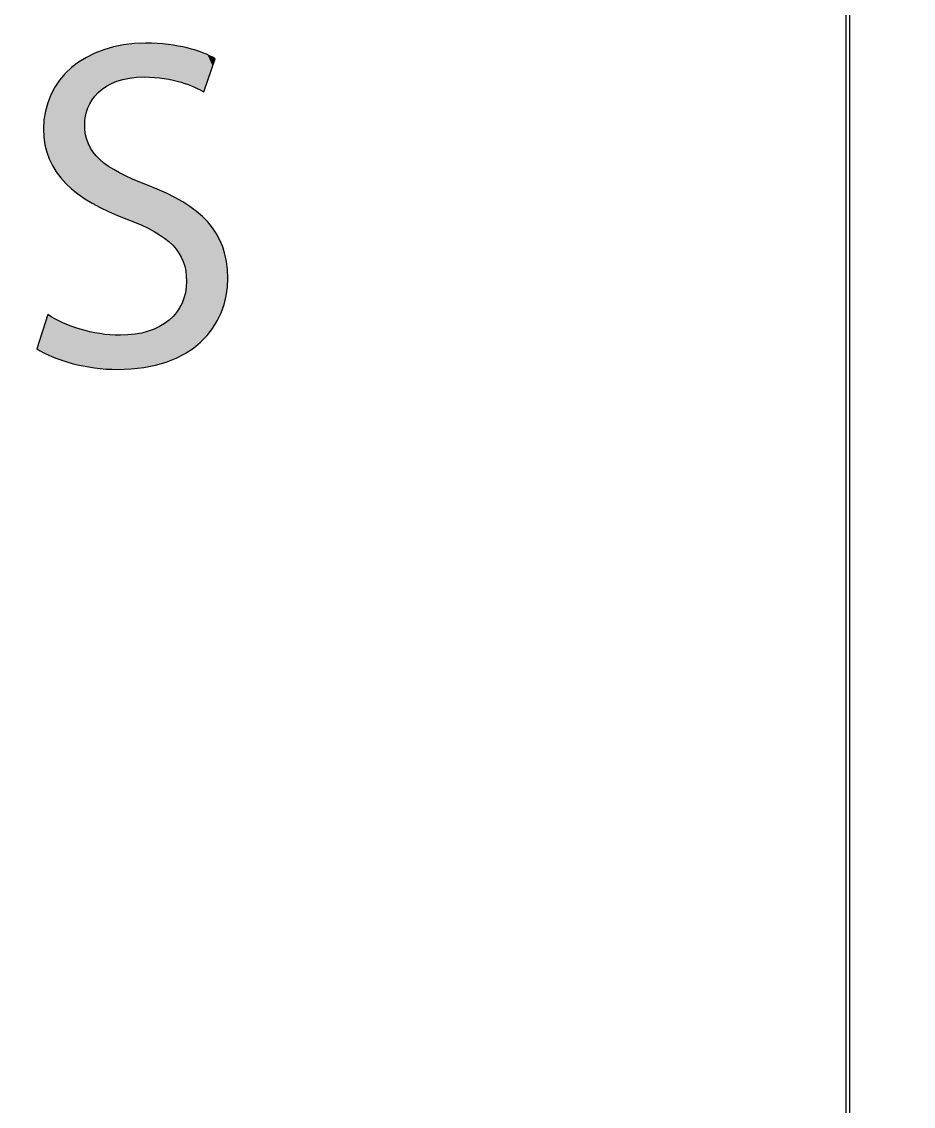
# Model space of a CAD drawing. Extents: x 0 to 360, y -268 to 0.
# Drawn here: x 285.71 to 291.41, y -195.15 to -188.21 of the extents above; entities that cross this region are included whole.
import ezdxf

# ---------------------------------------------------------------- set-up
doc = ezdxf.new("R2010")
doc.units = 0
doc.layers.add('LAYER_1', color=7, linetype='CONTINUOUS')

# ---------------------------------------------------------------- blocks, each defined once
blk = doc.blocks.new('*U369')
at = {"layer": 'LAYER_1', "color": 250}
for points in [[(286.3139, -188.5916), (286.2611, -188.3821), (286.3139, -188.3693)], [(286.3188, -188.5904), (286.3139, -188.3693), (286.3188, -188.3681)], [(286.3304, -188.5874), (286.3188, -188.3681), (286.3304, -188.3653)], [(286.3367, -188.5858), (286.3304, -188.3653), (286.3367, -188.3638)], [(286.3578, -188.5804), (286.3367, -188.3638), (286.3578, -188.3587)], [(286.3787, -188.575), (286.3578, -188.3587), (286.3787, -188.3571)], [(286.3942, -188.571), (286.3787, -188.3571), (286.3942, -188.3559)], [(286.4316, -188.5682), (286.3942, -188.3559), (286.4316, -188.3531)], [(286.486, -188.564), (286.4316, -188.3531), (286.486, -188.349)], [(286.4897, -188.5637), (286.486, -188.349), (286.4897, -188.3487)], [(286.4986, -188.5644), (286.4897, -188.3487), (286.4986, -188.348)], [(286.4897, -188.5637), (286.4897, -188.3487), (286.4986, -188.5644)], [(286.4986, -188.5644), (286.4986, -188.348), (286.511, -188.5653)], [(286.511, -188.5653), (286.511, -188.3487), (286.5156, -188.5656)], [(286.5156, -188.5656), (286.5156, -188.349), (286.5534, -188.5684)], [(286.5534, -188.5684), (286.5534, -188.3512), (286.588, -188.571)], [(286.588, -188.571), (286.588, -188.3532), (286.6176, -188.5732)], [(286.6176, -188.5732), (286.6176, -188.3549), (286.6192, -188.5736)], [(286.6192, -188.5736), (286.6192, -188.355), (286.6301, -188.576)], [(286.6301, -188.576), (286.6301, -188.3556), (286.6312, -188.5762)], [(286.6312, -188.5762), (286.6312, -188.3557), (286.6418, -188.5786)], [(286.6418, -188.5786), (286.6418, -188.3563), (286.6485, -188.5801)], [(286.6485, -188.5801), (286.6485, -188.3575), (286.6716, -188.5852)], [(286.6716, -188.5852), (286.6716, -188.3617), (286.6964, -188.5908)], [(286.6964, -188.5908), (286.6964, -188.3661), (286.7111, -188.594)], [(286.7111, -188.594), (286.7111, -188.3688), (286.7251, -188.5971)], [(286.7251, -188.5971), (286.7251, -188.3713), (286.7312, -188.5994)], [(286.7312, -188.5994), (286.7312, -188.3724), (286.7353, -188.6009)], [(286.7353, -188.6009), (286.7353, -188.3731), (286.7386, -188.6021)], [(286.7386, -188.6021), (286.7386, -188.3737), (286.7513, -188.6068)], [(286.7513, -188.6068), (286.7513, -188.376), (286.7525, -188.6072)], [(286.7525, -188.6072), (286.7525, -188.3762), (286.7546, -188.608)], [(286.7546, -188.608), (286.7546, -188.3766), (286.7598, -188.6099)], [(286.7598, -188.6099), (286.7598, -188.3775), (286.7644, -188.6116)], [(286.7644, -188.6116), (286.7644, -188.3783), (286.8102, -188.6284)], [(286.1086, -189.3404), (286.0807, -188.4653), (286.1086, -188.446)], [(286.1137, -188.8142), (286.1086, -188.446), (286.1137, -188.4425)], [(286.1145, -188.8115), (286.1137, -188.4425), (286.1145, -188.4419)], [(286.1194, -188.7951), (286.1145, -188.4419), (286.1194, -188.4385)], [(286.1294, -188.7612), (286.1194, -188.4385), (286.1294, -188.4341)], [(286.1323, -188.7558), (286.1294, -188.4341), (286.1323, -188.4328)], [(286.1562, -188.7109), (286.1323, -188.4328), (286.1562, -188.4223)], [(286.1565, -188.7102), (286.1562, -188.4223), (286.1565, -188.4222)], [(286.1624, -188.7033), (286.1565, -188.4222), (286.1624, -188.4196)], [(286.1711, -188.6929), (286.1624, -188.4196), (286.1711, -188.4157)], [(286.1958, -188.6635), (286.1711, -188.4157), (286.1958, -188.4049)], [(286.2046, -188.6566), (286.1958, -188.4049), (286.2046, -188.401)], [(286.2052, -188.6562), (286.2046, -188.401), (286.2052, -188.4007)], [(286.2309, -188.6364), (286.2052, -188.4007), (286.2309, -188.3894)], [(286.248, -188.6232), (286.2309, -188.3894), (286.248, -188.3853)], [(286.2611, -188.6169), (286.248, -188.3853), (286.2611, -188.3821)], [(286.2611, -188.6169), (286.2611, -188.3821), (286.2611, -188.3821)], [(286.8102, -188.6284), (286.8102, -188.3927), (286.8234, -188.6352)], [(286.8234, -188.6352), (286.8234, -188.3969), (286.85, -188.6491)], [(286.85, -188.6491), (286.85, -188.4052), (286.8651, -188.6569)], [(286.8651, -188.6569), (286.8651, -188.4099), (286.8707, -188.6598)], [(286.0247, -189.2769), (285.9883, -188.5426), (286.0247, -188.5042)], [(286.0283, -189.28), (286.0247, -188.5042), (286.0283, -188.5017)], [(286.0247, -189.2769), (286.0247, -188.5042), (286.0283, -189.28)], [(286.065, -189.3119), (286.0283, -188.5017), (286.065, -188.4763)], [(286.0283, -189.28), (286.0283, -188.5017), (286.065, -189.3119)], [(286.0807, -189.3222), (286.065, -188.4763), (286.0807, -188.4653)], [(286.065, -189.3119), (286.065, -188.4763), (286.0807, -189.3222)], [(286.0807, -189.3222), (286.0807, -188.4653), (286.1086, -189.3404)], [(285.9485, -189.1969), (285.9271, -188.6201), (285.9485, -188.5846)], [(285.9687, -189.2214), (285.9485, -188.5846), (285.9687, -188.5633)], [(285.9485, -189.1969), (285.9485, -188.5846), (285.9687, -189.2214)], [(285.9883, -189.2452), (285.9687, -188.5633), (285.9883, -188.5426)], [(285.9687, -189.2214), (285.9687, -188.5633), (285.9883, -189.2452)], [(285.9883, -189.2452), (285.9883, -188.5426), (286.0247, -189.2769)], [(285.9271, -189.171), (285.9019, -188.662), (285.9271, -188.6201)], [(285.9271, -189.171), (285.9271, -188.6201), (285.9485, -189.1969)], [(285.8823, -189.0885), (285.8723, -188.7378), (285.8823, -188.7077)], [(285.8923, -189.1068), (285.8823, -188.7077), (285.8923, -188.6779)], [(285.8823, -189.0885), (285.8823, -188.7077), (285.8923, -189.1068)], [(285.9019, -189.1244), (285.8923, -188.6779), (285.9019, -188.662)], [(285.8923, -189.1068), (285.8923, -188.6779), (285.9019, -189.1244)], [(285.9019, -189.1244), (285.9019, -188.662), (285.9271, -189.171)], [(285.8574, -189.0058), (285.8548, -188.8071), (285.8574, -188.7825)], [(285.8723, -189.0552), (285.8574, -188.7825), (285.8723, -188.7378)], [(285.8574, -189.0058), (285.8574, -188.7825), (285.8723, -189.0552)], [(285.8723, -189.0552), (285.8723, -188.7378), (285.8823, -189.0885)], [(285.8548, -188.9972), (285.8454, -188.8965), (285.8548, -188.8071)], [(285.8548, -188.9972), (285.8548, -188.8071), (285.8574, -189.0058)], [(286.1086, -189.3404), (286.1086, -188.8669), (286.1137, -189.3438)], [(286.1137, -189.3438), (286.1137, -188.9245), (286.1145, -189.3443)], [(286.1145, -189.3443), (286.1145, -188.9334), (286.1194, -189.3475)], [(286.1194, -189.3475), (286.1194, -188.9495), (286.1294, -189.354)], [(286.1294, -189.354), (286.1294, -188.9828), (286.1323, -189.3559)], [(286.1323, -189.3559), (286.1323, -188.9922), (286.1562, -189.3715)], [(286.1562, -189.3715), (286.1562, -189.0339), (286.1565, -189.3717)], [(286.1565, -189.3717), (286.1565, -189.0345), (286.1624, -189.3747)], [(286.1624, -189.3747), (286.1624, -189.0447), (286.1711, -189.3791)], [(286.1711, -189.3791), (286.1711, -189.0543), (286.1958, -189.3917)], [(286.1958, -189.3917), (286.1958, -189.0816), (286.2046, -189.3962)], [(286.2046, -189.3962), (286.2046, -189.0914), (286.2052, -189.3965)], [(286.2052, -189.3965), (286.2052, -189.092), (286.2309, -189.4095)], [(286.2309, -189.4095), (286.2309, -189.1121), (286.248, -189.4182)], [(286.248, -189.4182), (286.248, -189.1254), (286.2611, -189.4249)], [(286.2611, -189.4249), (286.2611, -189.1356), (286.2611, -189.4249)], [(286.2611, -189.4249), (286.2611, -189.1356), (286.3139, -189.4462)], [(286.3139, -189.4462), (286.3139, -189.1669), (286.3188, -189.4482)], [(286.3188, -189.4482), (286.3188, -189.1698), (286.3304, -189.453)], [(286.3304, -189.453), (286.3304, -189.1767), (286.3367, -189.4555)], [(286.3367, -189.4555), (286.3367, -189.1794), (286.3578, -189.464)], [(286.3578, -189.464), (286.3578, -189.1888), (286.3787, -189.4725)], [(286.3787, -189.4725), (286.3787, -189.198), (286.3942, -189.4795)], [(286.3942, -189.4795), (286.3942, -189.2048), (286.4316, -189.4965)], [(286.4316, -189.4965), (286.4316, -189.2214), (286.486, -189.5211)], [(286.486, -189.5211), (286.486, -189.2454), (286.4897, -189.5228)], [(286.4897, -189.5228), (286.4897, -189.2471), (286.4986, -189.5269)], [(286.4986, -189.5269), (286.4986, -189.251), (286.511, -189.5325)], [(286.511, -189.5325), (286.511, -189.2565), (286.5156, -189.5346)], [(286.5156, -189.5346), (286.5156, -189.2584), (286.5534, -189.5517)], [(286.5534, -189.5517), (286.5534, -189.2745), (286.588, -189.5742)], [(286.588, -189.5742), (286.588, -189.2893), (286.6176, -189.5934)], [(286.6176, -189.5934), (286.6176, -189.3019), (286.6192, -189.5945)], [(286.6192, -189.5945), (286.6192, -189.3026), (286.6301, -189.604)], [(286.6301, -189.604), (286.6301, -189.3072), (286.6312, -189.605)], [(286.6312, -189.605), (286.6312, -189.3077), (286.6418, -189.6143)], [(286.6418, -189.6143), (286.6418, -189.3134), (286.6485, -189.6202)], [(286.6485, -189.6202), (286.6485, -189.3169), (286.6716, -189.6404)], [(286.6716, -189.6404), (286.6716, -189.3292), (286.6964, -189.6717)], [(286.6964, -189.6717), (286.6964, -189.3424), (286.7111, -189.6903)], [(286.7111, -189.6903), (286.7111, -189.3503), (286.7251, -189.7181)], [(286.7251, -189.7181), (286.7251, -189.3577), (286.7312, -189.7302)], [(286.7312, -189.7302), (286.7312, -189.361), (286.7353, -189.7383)], [(286.7353, -189.7383), (286.7353, -189.3631), (286.7386, -189.7448)], [(286.7386, -189.7448), (286.7386, -189.3654), (286.7513, -189.7927)], [(286.7513, -189.7927), (286.7513, -189.3742), (286.7525, -189.7972)], [(286.7525, -189.7972), (286.7525, -189.3751), (286.7546, -189.8048)], [(286.7546, -189.8048), (286.7546, -189.3765), (286.7598, -189.8711)], [(286.7598, -190.3258), (286.7546, -189.9238), (286.7598, -189.8711)], [(286.7513, -190.332), (286.7386, -189.9881), (286.7513, -189.9482)], [(286.7525, -190.3311), (286.7513, -189.9482), (286.7525, -189.9445)], [(286.7546, -190.3297), (286.7525, -189.9445), (286.7546, -189.9238)], [(286.7111, -190.3503), (286.6964, -190.0698), (286.7111, -190.0449)], [(286.7251, -190.344), (286.7111, -190.0449), (286.7251, -190.0213)], [(286.7312, -190.3412), (286.7251, -190.0213), (286.7312, -190.011)], [(286.7353, -190.3393), (286.7312, -190.011), (286.7353, -189.9984)], [(286.7386, -190.3378), (286.7353, -189.9984), (286.7386, -189.9881)], [(285.8723, -190.3385), (285.8574, -190.1314), (285.8723, -190.084)], [(285.8723, -190.3385), (285.8723, -190.084), (285.8823, -190.3437)], [(285.8823, -190.3437), (285.8823, -190.0894), (285.8923, -190.3488)], [(285.8923, -190.3488), (285.8923, -190.0948), (285.9019, -190.3538)], [(285.9019, -190.3538), (285.9019, -190.1), (285.9271, -190.3622)], [(285.9271, -190.3622), (285.9271, -190.1137), (285.9485, -190.3693)], [(286.6716, -190.3684), (286.6485, -190.12), (286.6716, -190.0958)], [(286.6964, -190.3571), (286.6716, -190.0958), (286.6964, -190.0698)], [(285.8454, -190.3245), (285.8034, -190.3028), (285.8454, -190.1693)], [(285.8548, -190.3294), (285.8454, -190.1693), (285.8548, -190.1395)], [(285.8454, -190.3245), (285.8454, -190.1693), (285.8548, -190.3294)], [(285.8574, -190.3307), (285.8548, -190.1395), (285.8574, -190.1314)], [(285.8548, -190.3294), (285.8548, -190.1395), (285.8574, -190.3307)], [(285.8574, -190.3307), (285.8574, -190.1314), (285.8723, -190.3385)], [(285.9485, -190.3693), (285.9485, -190.1253), (285.9687, -190.376)], [(285.9687, -190.376), (285.9687, -190.1362), (285.9883, -190.3825)], [(285.9883, -190.3825), (285.9883, -190.1435), (286.0247, -190.3946)], [(286.0247, -190.3946), (286.0247, -190.1571), (286.0283, -190.3957)], [(286.0283, -190.3957), (286.0283, -190.1584), (286.065, -190.4031)], [(286.065, -190.4031), (286.065, -190.1721), (286.0807, -190.4062)], [(286.0807, -190.4062), (286.0807, -190.178), (286.1086, -190.4118)], [(286.5534, -190.406), (286.5156, -190.1907), (286.5534, -190.175)], [(286.588, -190.3975), (286.5534, -190.175), (286.588, -190.1606)], [(286.6176, -190.3903), (286.588, -190.1606), (286.6176, -190.1408)], [(286.6192, -190.3899), (286.6176, -190.1408), (286.6192, -190.1397)], [(286.6301, -190.3873), (286.6192, -190.1397), (286.6301, -190.1324)], [(286.6312, -190.3868), (286.6301, -190.1324), (286.6312, -190.1316)], [(286.6418, -190.3819), (286.6312, -190.1316), (286.6418, -190.1245)], [(286.6485, -190.3789), (286.6418, -190.1245), (286.6485, -190.12)], [(286.1086, -190.4118), (286.1086, -190.1843), (286.1137, -190.4128)], [(286.1137, -190.4128), (286.1137, -190.1854), (286.1145, -190.4129)], [(286.1145, -190.4129), (286.1145, -190.1856), (286.1194, -190.4139)], [(286.1194, -190.4139), (286.1194, -190.1867), (286.1294, -190.4159)], [(286.1294, -190.4159), (286.1294, -190.1889), (286.1323, -190.4165)], [(286.1323, -190.4165), (286.1323, -190.1896), (286.1562, -190.4212)], [(286.1562, -190.4212), (286.1562, -190.195), (286.1565, -190.4213)], [(286.1565, -190.4213), (286.1565, -190.195), (286.1624, -190.4225)], [(286.1624, -190.4225), (286.1624, -190.1964), (286.1711, -190.4242)], [(286.1711, -190.4242), (286.1711, -190.1983), (286.1958, -190.426)], [(286.1958, -190.426), (286.1958, -190.2039), (286.2046, -190.4266)], [(286.2046, -190.4266), (286.2046, -190.2058), (286.2052, -190.4266)], [(286.2052, -190.4266), (286.2052, -190.2059), (286.2309, -190.4285)], [(286.2309, -190.4285), (286.2309, -190.2079), (286.248, -190.4297)], [(286.248, -190.4297), (286.248, -190.2092), (286.2611, -190.4306)], [(286.2611, -190.4306), (286.2611, -190.2102), (286.2611, -190.4306)], [(286.2611, -190.4306), (286.2611, -190.2102), (286.3139, -190.4344)], [(286.3139, -190.4344), (286.3139, -190.2142), (286.3188, -190.4347)], [(286.3578, -190.4318), (286.3367, -190.216), (286.3578, -190.2145)], [(286.3787, -190.4303), (286.3578, -190.2145), (286.3787, -190.2131)], [(286.3942, -190.4292), (286.3787, -190.2131), (286.3942, -190.212)], [(286.4316, -190.4264), (286.3942, -190.212), (286.4316, -190.2095)], [(286.486, -190.4224), (286.4316, -190.2095), (286.486, -190.1974)], [(286.4897, -190.4215), (286.486, -190.1974), (286.4897, -190.1965)], [(286.4986, -190.4193), (286.4897, -190.1965), (286.4986, -190.1945)], [(286.511, -190.4163), (286.4986, -190.1945), (286.511, -190.1918)], [(286.5156, -190.4152), (286.511, -190.1918), (286.5156, -190.1907)]]:
    blk.add_solid(points, dxfattribs=at)
at = {"layer": 'LAYER_1', "color": 250, "extrusion": (0, 0, -1)}
for points in [[(-286.3139, -188.5916), (-286.3139, -188.3693), (-286.3188, -188.5904)], [(-286.3188, -188.5904), (-286.3188, -188.3681), (-286.3304, -188.5874)], [(-286.3304, -188.5874), (-286.3304, -188.3653), (-286.3367, -188.5858)], [(-286.3367, -188.5858), (-286.3367, -188.3638), (-286.3578, -188.5804)], [(-286.3578, -188.5804), (-286.3578, -188.3587), (-286.3787, -188.575)], [(-286.3787, -188.575), (-286.3787, -188.3571), (-286.3942, -188.571)], [(-286.3942, -188.571), (-286.3942, -188.3559), (-286.4316, -188.5682)], [(-286.4316, -188.5682), (-286.4316, -188.3531), (-286.486, -188.564)], [(-286.486, -188.564), (-286.486, -188.349), (-286.4897, -188.5637)], [(-286.511, -188.5653), (-286.4986, -188.348), (-286.511, -188.3487)], [(-286.5156, -188.5656), (-286.511, -188.3487), (-286.5156, -188.349)], [(-286.5534, -188.5684), (-286.5156, -188.349), (-286.5534, -188.3512)], [(-286.588, -188.571), (-286.5534, -188.3512), (-286.588, -188.3532)], [(-286.6176, -188.5732), (-286.588, -188.3532), (-286.6176, -188.3549)], [(-286.6192, -188.5736), (-286.6176, -188.3549), (-286.6192, -188.355)], [(-286.6301, -188.576), (-286.6192, -188.355), (-286.6301, -188.3556)], [(-286.6312, -188.5762), (-286.6301, -188.3556), (-286.6312, -188.3557)], [(-286.6418, -188.5786), (-286.6312, -188.3557), (-286.6418, -188.3563)], [(-286.6485, -188.5801), (-286.6418, -188.3563), (-286.6485, -188.3575)], [(-286.6716, -188.5852), (-286.6485, -188.3575), (-286.6716, -188.3617)], [(-286.6964, -188.5908), (-286.6716, -188.3617), (-286.6964, -188.3661)], [(-286.7111, -188.594), (-286.6964, -188.3661), (-286.7111, -188.3688)], [(-286.7251, -188.5971), (-286.7111, -188.3688), (-286.7251, -188.3713)], [(-286.7312, -188.5994), (-286.7251, -188.3713), (-286.7312, -188.3724)], [(-286.7353, -188.6009), (-286.7312, -188.3724), (-286.7353, -188.3731)], [(-286.7386, -188.6021), (-286.7353, -188.3731), (-286.7386, -188.3737)], [(-286.7513, -188.6068), (-286.7386, -188.3737), (-286.7513, -188.376)], [(-286.7525, -188.6072), (-286.7513, -188.376), (-286.7525, -188.3762)], [(-286.7546, -188.608), (-286.7525, -188.3762), (-286.7546, -188.3766)], [(-286.7598, -188.6099), (-286.7546, -188.3766), (-286.7598, -188.3775)], [(-286.7644, -188.6116), (-286.7598, -188.3775), (-286.7644, -188.3783)], [(-286.8102, -188.6284), (-286.7644, -188.3783), (-286.8102, -188.3927)], [(-286.1086, -188.8669), (-286.1086, -188.446), (-286.1137, -188.8142)], [(-286.1137, -188.8142), (-286.1137, -188.4425), (-286.1145, -188.8115)], [(-286.1145, -188.8115), (-286.1145, -188.4419), (-286.1194, -188.7951)], [(-286.1194, -188.7951), (-286.1194, -188.4385), (-286.1294, -188.7612)], [(-286.1294, -188.7612), (-286.1294, -188.4341), (-286.1323, -188.7558)], [(-286.1323, -188.7558), (-286.1323, -188.4328), (-286.1562, -188.7109)], [(-286.1562, -188.7109), (-286.1562, -188.4223), (-286.1565, -188.7102)], [(-286.1565, -188.7102), (-286.1565, -188.4222), (-286.1624, -188.7033)], [(-286.1624, -188.7033), (-286.1624, -188.4196), (-286.1711, -188.6929)], [(-286.1711, -188.6929), (-286.1711, -188.4157), (-286.1958, -188.6635)], [(-286.1958, -188.6635), (-286.1958, -188.4049), (-286.2046, -188.6566)], [(-286.2046, -188.6566), (-286.2046, -188.401), (-286.2052, -188.6562)], [(-286.2052, -188.6562), (-286.2052, -188.4007), (-286.2309, -188.6364)], [(-286.2309, -188.6364), (-286.2309, -188.3894), (-286.248, -188.6232)], [(-286.248, -188.6232), (-286.248, -188.3853), (-286.2611, -188.6169)], [(-286.2611, -188.6169), (-286.2611, -188.3821), (-286.2611, -188.6169)], [(-286.2611, -188.6169), (-286.2611, -188.3821), (-286.3139, -188.5916)], [(-286.8234, -188.6352), (-286.8102, -188.3927), (-286.8234, -188.3969)], [(-286.85, -188.6491), (-286.8234, -188.3969), (-286.85, -188.4052)], [(-286.8651, -188.6569), (-286.85, -188.4052), (-286.8651, -188.4099)], [(-286.8707, -188.6598), (-286.8651, -188.4099), (-286.8707, -188.4126)], [(-286.8707, -188.6598), (-286.8707, -188.4126), (-286.8955, -188.5861)], [(-286.8955, -188.5861), (-286.8707, -188.4126), (-286.8955, -188.4245)], [(-286.8955, -188.5861), (-286.8955, -188.4245), (-286.9263, -188.4944)], [(-286.9263, -188.4944), (-286.8955, -188.4245), (-286.9263, -188.4392)], [(-286.9263, -188.4944), (-286.9263, -188.4392), (-286.9423, -188.4469)], [(-286.1137, -189.3438), (-286.1086, -188.8669), (-286.1137, -188.9245)], [(-286.1145, -189.3443), (-286.1137, -188.9245), (-286.1145, -188.9334)], [(-286.1194, -189.3475), (-286.1145, -188.9334), (-286.1194, -188.9495)], [(-286.1294, -189.354), (-286.1194, -188.9495), (-286.1294, -188.9828)], [(-286.1323, -189.3559), (-286.1294, -188.9828), (-286.1323, -188.9922)], [(-286.1562, -189.3715), (-286.1323, -188.9922), (-286.1562, -189.0339)], [(-286.1565, -189.3717), (-286.1562, -189.0339), (-286.1565, -189.0345)], [(-286.1624, -189.3747), (-286.1565, -189.0345), (-286.1624, -189.0447)], [(-286.1711, -189.3791), (-286.1624, -189.0447), (-286.1711, -189.0543)], [(-286.1958, -189.3917), (-286.1711, -189.0543), (-286.1958, -189.0816)], [(-286.2046, -189.3962), (-286.1958, -189.0816), (-286.2046, -189.0914)], [(-286.2052, -189.3965), (-286.2046, -189.0914), (-286.2052, -189.092)], [(-286.2309, -189.4095), (-286.2052, -189.092), (-286.2309, -189.1121)], [(-286.248, -189.4182), (-286.2309, -189.1121), (-286.248, -189.1254)], [(-286.2611, -189.4249), (-286.248, -189.1254), (-286.2611, -189.1356)], [(-286.2611, -189.4249), (-286.2611, -189.1356), (-286.2611, -189.1356)], [(-286.3139, -189.4462), (-286.2611, -189.1356), (-286.3139, -189.1669)], [(-286.3188, -189.4482), (-286.3139, -189.1669), (-286.3188, -189.1698)], [(-286.3304, -189.453), (-286.3188, -189.1698), (-286.3304, -189.1767)], [(-286.3367, -189.4555), (-286.3304, -189.1767), (-286.3367, -189.1794)], [(-286.3578, -189.464), (-286.3367, -189.1794), (-286.3578, -189.1888)], [(-286.3787, -189.4725), (-286.3578, -189.1888), (-286.3787, -189.198)], [(-286.3942, -189.4795), (-286.3787, -189.198), (-286.3942, -189.2048)], [(-286.4316, -189.4965), (-286.3942, -189.2048), (-286.4316, -189.2214)], [(-286.486, -189.5211), (-286.4316, -189.2214), (-286.486, -189.2454)], [(-286.4897, -189.5228), (-286.486, -189.2454), (-286.4897, -189.2471)], [(-286.4986, -189.5269), (-286.4897, -189.2471), (-286.4986, -189.251)], [(-286.511, -189.5325), (-286.4986, -189.251), (-286.511, -189.2565)], [(-286.5156, -189.5346), (-286.511, -189.2565), (-286.5156, -189.2584)], [(-286.5534, -189.5517), (-286.5156, -189.2584), (-286.5534, -189.2745)], [(-286.588, -189.5742), (-286.5534, -189.2745), (-286.588, -189.2893)], [(-286.6176, -189.5934), (-286.588, -189.2893), (-286.6176, -189.3019)], [(-286.6192, -189.5945), (-286.6176, -189.3019), (-286.6192, -189.3026)], [(-286.6301, -189.604), (-286.6192, -189.3026), (-286.6301, -189.3072)], [(-286.6312, -189.605), (-286.6301, -189.3072), (-286.6312, -189.3077)], [(-286.6418, -189.6143), (-286.6312, -189.3077), (-286.6418, -189.3134)], [(-286.6485, -189.6202), (-286.6418, -189.3134), (-286.6485, -189.3169)], [(-286.6716, -189.6404), (-286.6485, -189.3169), (-286.6716, -189.3292)], [(-286.6964, -189.6717), (-286.6716, -189.3292), (-286.6964, -189.3424)], [(-286.7111, -189.6903), (-286.6964, -189.3424), (-286.7111, -189.3503)], [(-286.7251, -189.7181), (-286.7111, -189.3503), (-286.7251, -189.3577)], [(-286.7312, -189.7302), (-286.7251, -189.3577), (-286.7312, -189.361)], [(-286.7353, -189.7383), (-286.7312, -189.361), (-286.7353, -189.3631)], [(-286.7386, -189.7448), (-286.7353, -189.3631), (-286.7386, -189.3654)], [(-286.7513, -189.7927), (-286.7386, -189.3654), (-286.7513, -189.3742)], [(-286.7525, -189.7972), (-286.7513, -189.3742), (-286.7525, -189.3751)], [(-286.7546, -189.8048), (-286.7525, -189.3751), (-286.7546, -189.3765)], [(-286.7598, -189.8711), (-286.7546, -189.3765), (-286.7598, -189.38)], [(-286.7598, -190.3258), (-286.7598, -189.38), (-286.7644, -190.3224)], [(-286.7644, -190.3224), (-286.7598, -189.38), (-286.7644, -189.3832)], [(-286.7644, -190.3224), (-286.7644, -189.3832), (-286.8102, -190.2887)], [(-286.8102, -190.2887), (-286.7644, -189.3832), (-286.8102, -189.4149)], [(-286.8102, -190.2887), (-286.8102, -189.4149), (-286.8234, -190.279)], [(-286.8234, -190.279), (-286.8102, -189.4149), (-286.8234, -189.424)], [(-286.8234, -190.279), (-286.8234, -189.424), (-286.85, -190.2594)], [(-286.85, -190.2594), (-286.8234, -189.424), (-286.85, -189.4489)], [(-286.85, -190.2594), (-286.85, -189.4489), (-286.8651, -190.2422)], [(-286.8651, -190.2422), (-286.85, -189.4489), (-286.8651, -189.463)], [(-286.8651, -190.2422), (-286.8651, -189.463), (-286.8707, -190.2358)], [(-286.8707, -190.2358), (-286.8651, -189.463), (-286.8707, -189.4682)], [(-286.8707, -190.2358), (-286.8707, -189.4682), (-286.8955, -190.2075)], [(-286.8955, -190.2075), (-286.8707, -189.4682), (-286.8955, -189.4914)], [(-286.8955, -190.2075), (-286.8955, -189.4914), (-286.9263, -190.1722)], [(-286.9263, -190.1722), (-286.8955, -189.4914), (-286.9263, -189.5328)], [(-286.9263, -190.1722), (-286.9263, -189.5328), (-286.9423, -190.143)], [(-286.9423, -190.143), (-286.9263, -189.5328), (-286.9423, -189.5542)], [(-286.9423, -190.143), (-286.9423, -189.5542), (-286.9516, -190.1261)], [(-286.9516, -190.1261), (-286.9423, -189.5542), (-286.9516, -189.5666)], [(-286.9516, -190.1261), (-286.9516, -189.5666), (-286.9806, -190.0731)], [(-286.9806, -190.0731), (-286.9516, -189.5666), (-286.9806, -189.6274)], [(-286.9806, -190.0731), (-286.9806, -189.6274), (-286.9916, -190.0361)], [(-286.9916, -190.0361), (-286.9806, -189.6274), (-286.9916, -189.6506)], [(-286.9916, -190.0361), (-286.9916, -189.6506), (-287.0129, -189.9648)], [(-287.0129, -189.9648), (-286.9916, -189.6506), (-287.0129, -189.7341)], [(-287.0129, -189.9648), (-287.0129, -189.7341), (-287.0156, -189.9357)], [(-287.0156, -189.9357), (-287.0129, -189.7341), (-287.0156, -189.7447)], [(-287.0156, -189.9357), (-287.0156, -189.7447), (-287.0237, -189.8501)], [(-286.7513, -190.332), (-286.7513, -189.9482), (-286.7525, -190.3311)], [(-286.7525, -190.3311), (-286.7525, -189.9445), (-286.7546, -190.3297)], [(-286.7546, -190.3297), (-286.7546, -189.9238), (-286.7598, -190.3258)], [(-286.7111, -190.3503), (-286.7111, -190.0449), (-286.7251, -190.344)], [(-286.7251, -190.344), (-286.7251, -190.0213), (-286.7312, -190.3412)], [(-286.7312, -190.3412), (-286.7312, -190.011), (-286.7353, -190.3393)], [(-286.7353, -190.3393), (-286.7353, -189.9984), (-286.7386, -190.3378)], [(-286.7386, -190.3378), (-286.7386, -189.9881), (-286.7513, -190.332)], [(-285.8823, -190.3437), (-285.8723, -190.084), (-285.8823, -190.0894)], [(-285.8923, -190.3488), (-285.8823, -190.0894), (-285.8923, -190.0948)], [(-285.9019, -190.3538), (-285.8923, -190.0948), (-285.9019, -190.1)], [(-285.9271, -190.3622), (-285.9019, -190.1), (-285.9271, -190.1137)], [(-285.9485, -190.3693), (-285.9271, -190.1137), (-285.9485, -190.1253)], [(-286.6716, -190.3684), (-286.6716, -190.0958), (-286.6964, -190.3571)], [(-286.6964, -190.3571), (-286.6964, -190.0698), (-286.7111, -190.3503)], [(-285.9687, -190.376), (-285.9485, -190.1253), (-285.9687, -190.1362)], [(-285.9883, -190.3825), (-285.9687, -190.1362), (-285.9883, -190.1435)], [(-286.0247, -190.3946), (-285.9883, -190.1435), (-286.0247, -190.1571)], [(-286.0283, -190.3957), (-286.0247, -190.1571), (-286.0283, -190.1584)], [(-286.065, -190.4031), (-286.0283, -190.1584), (-286.065, -190.1721)], [(-286.0807, -190.4062), (-286.065, -190.1721), (-286.0807, -190.178)], [(-286.1086, -190.4118), (-286.0807, -190.178), (-286.1086, -190.1843)], [(-286.5534, -190.406), (-286.5534, -190.175), (-286.588, -190.3975)], [(-286.588, -190.3975), (-286.588, -190.1606), (-286.6176, -190.3903)], [(-286.6176, -190.3903), (-286.6176, -190.1408), (-286.6192, -190.3899)], [(-286.6192, -190.3899), (-286.6192, -190.1397), (-286.6301, -190.3873)], [(-286.6301, -190.3873), (-286.6301, -190.1324), (-286.6312, -190.3868)], [(-286.6312, -190.3868), (-286.6312, -190.1316), (-286.6418, -190.3819)], [(-286.6418, -190.3819), (-286.6418, -190.1245), (-286.6485, -190.3789)], [(-286.6485, -190.3789), (-286.6485, -190.12), (-286.6716, -190.3684)], [(-286.1137, -190.4128), (-286.1086, -190.1843), (-286.1137, -190.1854)], [(-286.1145, -190.4129), (-286.1137, -190.1854), (-286.1145, -190.1856)], [(-286.1194, -190.4139), (-286.1145, -190.1856), (-286.1194, -190.1867)], [(-286.1294, -190.4159), (-286.1194, -190.1867), (-286.1294, -190.1889)], [(-286.1323, -190.4165), (-286.1294, -190.1889), (-286.1323, -190.1896)], [(-286.1562, -190.4212), (-286.1323, -190.1896), (-286.1562, -190.195)], [(-286.1565, -190.4213), (-286.1562, -190.195), (-286.1565, -190.195)], [(-286.1624, -190.4225), (-286.1565, -190.195), (-286.1624, -190.1964)], [(-286.1711, -190.4242), (-286.1624, -190.1964), (-286.1711, -190.1983)], [(-286.1958, -190.426), (-286.1711, -190.1983), (-286.1958, -190.2039)], [(-286.2046, -190.4266), (-286.1958, -190.2039), (-286.2046, -190.2058)], [(-286.2052, -190.4266), (-286.2046, -190.2058), (-286.2052, -190.2059)], [(-286.2309, -190.4285), (-286.2052, -190.2059), (-286.2309, -190.2079)], [(-286.248, -190.4297), (-286.2309, -190.2079), (-286.248, -190.2092)], [(-286.2611, -190.4306), (-286.248, -190.2092), (-286.2611, -190.2102)], [(-286.2611, -190.4306), (-286.2611, -190.2102), (-286.2611, -190.2102)], [(-286.3139, -190.4344), (-286.2611, -190.2102), (-286.3139, -190.2142)], [(-286.3188, -190.4347), (-286.3139, -190.2142), (-286.3188, -190.2146)], [(-286.3188, -190.4347), (-286.3188, -190.2146), (-286.3304, -190.4339)], [(-286.3304, -190.4339), (-286.3188, -190.2146), (-286.3304, -190.2155)], [(-286.3304, -190.4339), (-286.3304, -190.2155), (-286.3367, -190.4334)], [(-286.3367, -190.4334), (-286.3304, -190.2155), (-286.3367, -190.216)], [(-286.3367, -190.4334), (-286.3367, -190.216), (-286.3578, -190.4318)], [(-286.3578, -190.4318), (-286.3578, -190.2145), (-286.3787, -190.4303)], [(-286.3787, -190.4303), (-286.3787, -190.2131), (-286.3942, -190.4292)], [(-286.3942, -190.4292), (-286.3942, -190.212), (-286.4316, -190.4264)], [(-286.4316, -190.4264), (-286.4316, -190.2095), (-286.486, -190.4224)], [(-286.486, -190.4224), (-286.486, -190.1974), (-286.4897, -190.4215)], [(-286.4897, -190.4215), (-286.4897, -190.1965), (-286.4986, -190.4193)], [(-286.4986, -190.4193), (-286.4986, -190.1945), (-286.511, -190.4163)], [(-286.511, -190.4163), (-286.511, -190.1918), (-286.5156, -190.4152)], [(-286.5156, -190.4152), (-286.5156, -190.1907), (-286.5534, -190.406)]]:
    blk.add_solid(points, dxfattribs=at)
blk = doc.blocks.new('BLOCK_46')
at = {"layer": 'LAYER_1'}
blk.add_open_spline([(285.8723, -190.084), (285.9887, -190.1588), (286.1569, -190.216), (286.3367, -190.216), (286.604, -190.216), (286.7598, -190.075), (286.7598, -189.8711), (286.7598, -189.6854), (286.6516, -189.5745), (286.3787, -189.4725), (286.0487, -189.3526), (285.8454, -189.1783), (285.8454, -188.8965), (285.8454, -188.5816), (286.1059, -188.348), (286.4986, -188.348), (286.7026, -188.348), (286.8555, -188.3959), (286.9423, -188.4469), (286.9423, -188.4469), (286.8707, -188.6598), (286.8707, -188.6598), (286.8073, -188.6209), (286.6729, -188.5637), (286.4897, -188.5637), (286.2141, -188.5637), (286.1086, -188.7287), (286.1086, -188.8669), (286.1086, -189.0556), (286.232, -189.1487), (286.511, -189.2565), (286.8528, -189.3884), (287.0237, -189.5531), (287.0237, -189.8501), (287.0237, -190.1622), (286.7956, -190.4347), (286.3188, -190.4347), (286.1238, -190.4347), (285.9109, -190.3748), (285.8034, -190.3028), (285.8034, -190.3028), (285.8723, -190.084), (285.8723, -190.084)], degree=3, knots=[0, 0, 0, 0, 1, 1, 1, 2, 2, 2, 3, 3, 3, 4, 4, 4, 5, 5, 5, 6, 6, 6, 7, 7, 7, 8, 8, 8, 9, 9, 9, 10, 10, 10, 11, 11, 11, 12, 12, 12, 13, 13, 13, 14, 14, 14, 14], dxfattribs=at)
at = {"layer": 'LAYER_1', "color": 250}
blk.add_blockref('*U369', (0, 0), dxfattribs=at)
blk = doc.blocks.new('BLOCK_20')
at = {"layer": 'LAYER_1', "color": 250}
for points in [[(291, -196.0003), (267.0042, -196.0003), (267.0042, -140.0002), (291, -140.0002), (291, -196.0003)], [(290.9779, -140.0002), (307.0004, -140.0002), (307.0004, -196.0003), (290.9779, -196.0003), (290.9779, -140.0002)]]:
    blk.add_lwpolyline(points, dxfattribs=at)
at = {"layer": 'LAYER_1'}
blk.add_blockref('BLOCK_46', (0, 0), dxfattribs=at)
blk = doc.blocks.new('BLOCK_17')
at = {"layer": 'LAYER_1'}
blk.add_blockref('BLOCK_20', (0, 0), dxfattribs=at)

msp = doc.modelspace()

# ---------------------------------------------------------------- block references
at = {"layer": 'LAYER_1'}
msp.add_blockref('BLOCK_17', (0, 0), dxfattribs=at)

doc.saveas('drawing.dxf')
